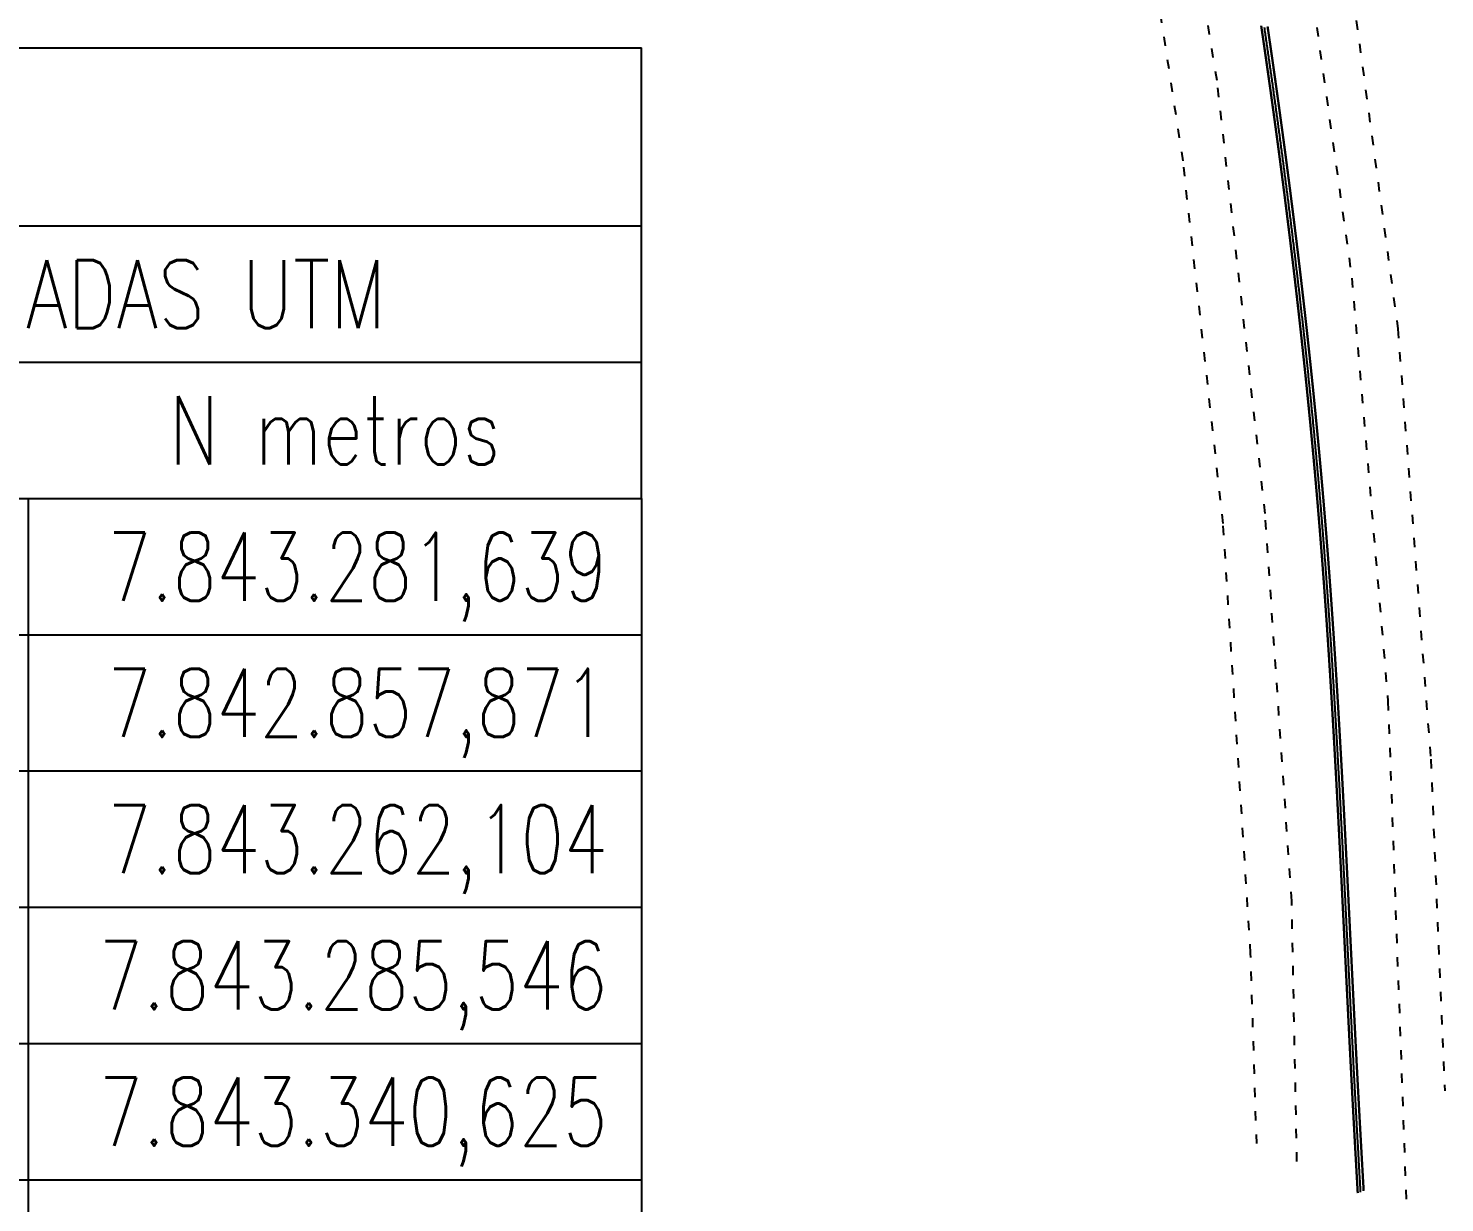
# Model space of a CAD drawing. Header units: millimetres. Extents: x 213327 to 525909, y -6334 to 157033.
# Drawn here: x 241223 to 250350, y 36172 to 43738 of the extents above; entities that cross this region are included whole.
import ezdxf
from ezdxf.enums import TextEntityAlignment as Align

# ---------------------------------------------------------------- set-up
doc = ezdxf.new("R2010")
doc.units = ezdxf.units.MM
doc.linetypes.add('ACAD_ISO03W100', pattern=[30, 12, -18])
doc.linetypes.add('CONTINUO', pattern=[0])
doc.layers.add('Arq-texto', color=2, linetype='Continuous')
doc.layers.add('Topog-BR101', color=2, linetype='Continuous')
doc.styles.add('SIMPLEX', font='simplex', dxfattribs={"height": 0.2})

msp = doc.modelspace()

# ---------------------------------------------------------------- linework, layer by layer
at = {"layer": 'Arq-texto', "color": 7, "linetype": 'CONTINUO'}
for points in [[(219305.41, 43612.53, 1273.36), (245174, 43612.53, 1273.36)], [(245174, 40708.93, 1971.29), (245174, 43612.53, 1273.36)], [(219305.41, 42464.72, 1971.29), (245174, 42464.72, 1971.29)], [(237346.11, 41586.83, 1971.29), (245174, 41586.83, 1971.29)], [(219305.41, 40708.93, 1971.29), (245174, 40708.93, 1971.29)], [(219305.41, 40708.93, 1971.29), (245174, 40708.93, 1971.29)], [(241223.48, 40708.93, 1971.29), (241223.48, 24028.96, 1971.29)], [(245174, 40708.93, 1971.29), (245174, 24028.96, 1971.29)], [(219305.41, 39831.04, 1971.29), (245174, 39831.04, 1971.29)], [(219305.41, 38953.15, 1971.29), (245174, 38953.15, 1971.29)], [(219305.41, 38075.25, 1971.29), (245174, 38075.25, 1971.29)], [(219305.41, 37197.36, 1971.29), (245174, 37197.36, 1971.29)], [(219305.41, 36319.47, 1971.29), (245174, 36319.47, 1971.29)]]:
    msp.add_polyline3d(points, dxfattribs=at)
at = {"layer": 'Topog-BR101', "linetype": 'ACAD_ISO03W100', "ltscale": 5}
for points in [[(244621.83, 61703.82), (244890.68, 61007.95), (245900.42, 58392.44), (246912.94, 55667.79), (247780.95, 53035.77), (248586.42, 50088.7), (249157.52, 47459.82), (249680.38, 44531.04), (250047.69, 41800.98), (250259.78, 39029.05), (250349.72, 36892.17)], [(249138.51, 36552.15), (249099.44, 37778.05), (248922.05, 40548.36), (248664.13, 42883.33), (248233.42, 45703.3), (247687.42, 48514.05), (247082.84, 50983.35), (246292.64, 53691.73), (245305.71, 56597.67), (244306.01, 59198.61), (243497.84, 61271.96)]]:
    msp.add_lwpolyline(points, dxfattribs=at)
at = {"layer": 'Topog-BR101', "color": 2, "linetype": 'ACAD_ISO03W100', "ltscale": 5}
for points in [[(244387.66, 61613.87), (244404.24, 61570.83), (245395.79, 59004.01), (246365.39, 56461.01), (247212.99, 54005.57), (247972.68, 51519.79), (248836.49, 47798.7), (249337.69, 45081.28), (249751.7, 42129.04), (249984.43, 39402.56), (250105.41, 36089.27)], [(249397.92, 36437.17), (249364.21, 38114.5), (249193.08, 40611.86), (248883.27, 43401.45), (248458.61, 45998.55), (247964.38, 48517.17), (247311.23, 51261.1), (246565.58, 53716.73), (245637.38, 56405.98), (244729.76, 58779.19), (243734.24, 61362.81)]]:
    msp.add_lwpolyline(points, dxfattribs=at)
at = {"layer": 'Topog-BR101', "color": 2, "linetype": 'CONTINUO', "ltscale": 5, "const_width": 15}
for points in [[(249789.59, 36233.28), (249789.5, 36234.8), (249788.93, 36244.78), (249788.36, 36254.77), (249787.79, 36264.75), (249787.22, 36274.73), (249786.65, 36284.72), (249786.08, 36294.7), (249785.51, 36304.68), (249784.94, 36314.67), (249784.37, 36324.65), (249783.81, 36334.64), (249783.24, 36344.62), (249782.67, 36354.6), (249782.11, 36364.59), (249781.54, 36374.57), (249780.98, 36384.56), (249780.42, 36394.54), (249779.85, 36404.52), (249779.29, 36414.51), (249778.73, 36424.49), (249778.17, 36434.48), (249777.61, 36444.46), (249777.04, 36454.45), (249776.49, 36464.43), (249775.93, 36474.41), (249775.37, 36484.4), (249774.81, 36494.38), (249774.25, 36504.37), (249773.7, 36514.35), (249773.14, 36524.34), (249772.58, 36534.32), (249772.03, 36544.31), (249771.47, 36554.29), (249770.92, 36564.27), (249770.37, 36574.26), (249769.82, 36584.24), (249769.26, 36594.23), (249768.71, 36604.21), (249768.16, 36614.2), (249767.61, 36624.18), (249767.06, 36634.17), (249766.51, 36644.15), (249765.97, 36654.14), (249765.42, 36664.12), (249764.87, 36674.11), (249764.33, 36684.09), (249763.78, 36694.08), (249763.24, 36704.06), (249762.69, 36714.05), (249762.15, 36724.03), (249761.61, 36734.02), (249761.06, 36744), (249760.52, 36753.99), (249759.98, 36763.98), (249759.44, 36773.96), (249758.9, 36783.95), (249758.37, 36793.93), (249757.83, 36803.92), (249757.29, 36813.9), (249756.75, 36823.89), (249756.22, 36833.87), (249755.68, 36843.86), (249755.15, 36853.85), (249754.62, 36863.83), (249754.08, 36873.82), (249753.55, 36883.8), (249753.02, 36893.79), (249752.49, 36903.77), (249751.96, 36913.76), (249751.43, 36923.75), (249750.9, 36933.73), (249750.37, 36943.72), (249749.85, 36953.7), (249749.32, 36963.69), (249748.8, 36973.68), (249748.27, 36983.66), (249747.75, 36993.65), (249747.22, 37003.64), (249746.7, 37013.62), (249746.18, 37023.61), (249745.66, 37033.6), (249745.14, 37043.58), (249744.62, 37053.57), (249744.1, 37063.55), (249743.58, 37073.54), (249743.06, 37083.53), (249742.55, 37093.51), (249742.03, 37103.5), (249741.51, 37113.49), (249741, 37123.47), (249740.48, 37133.46), (249739.97, 37143.45), (249739.45, 37153.43), (249738.94, 37163.42), (249738.43, 37173.41), (249737.92, 37183.4), (249737.41, 37193.38), (249736.9, 37203.37), (249736.38, 37213.36), (249735.88, 37223.34), (249735.37, 37233.33), (249734.86, 37243.32), (249734.35, 37253.3), (249733.84, 37263.29), (249733.33, 37273.28), (249732.83, 37283.27), (249732.32, 37293.25), (249731.81, 37303.24), (249731.31, 37313.23), (249730.8, 37323.21), (249730.3, 37333.2), (249729.8, 37343.19), (249729.29, 37353.18), (249728.79, 37363.16), (249728.28, 37373.15), (249727.78, 37383.14), (249727.28, 37393.13), (249726.78, 37403.11), (249726.28, 37413.1), (249725.78, 37423.09), (249725.27, 37433.08), (249724.77, 37443.06), (249724.27, 37453.05), (249723.77, 37463.04), (249723.27, 37473.03), (249722.77, 37483.01), (249722.28, 37493), (249721.78, 37502.99), (249721.28, 37512.98), (249720.78, 37522.96), (249720.28, 37532.95), (249719.78, 37542.94), (249719.29, 37552.93), (249718.79, 37562.91), (249718.29, 37572.9), (249717.8, 37582.89), (249717.3, 37592.88), (249716.8, 37602.86), (249716.31, 37612.85), (249715.81, 37622.84), (249715.32, 37632.83), (249714.82, 37642.82), (249714.32, 37652.8), (249713.83, 37662.79), (249713.33, 37672.78), (249712.84, 37682.77), (249712.34, 37692.75), (249711.85, 37702.74), (249711.35, 37712.73), (249710.86, 37722.72), (249710.36, 37732.7), (249709.87, 37742.69), (249709.37, 37752.68), (249708.88, 37762.67), (249708.39, 37772.66), (249707.89, 37782.64), (249707.4, 37792.63), (249706.9, 37802.62), (249706.41, 37812.61), (249705.91, 37822.59), (249705.42, 37832.58), (249704.93, 37842.57), (249704.43, 37852.56), (249703.94, 37862.55), (249703.44, 37872.53), (249702.95, 37882.52), (249702.45, 37892.51), (249701.96, 37902.5), (249701.46, 37912.48), (249700.97, 37922.47), (249700.47, 37932.46), (249699.98, 37942.45), (249699.48, 37952.44), (249698.99, 37962.42), (249698.49, 37972.41), (249698, 37982.4), (249697.5, 37992.39), (249697.01, 38002.37), (249696.51, 38012.36), (249696.02, 38022.35), (249695.52, 38032.34), (249695.02, 38042.32), (249694.53, 38052.31), (249694.03, 38062.3), (249693.53, 38072.29), (249693.04, 38082.28), (249692.54, 38092.26), (249692.04, 38102.25), (249691.54, 38112.24), (249691.04, 38122.23), (249690.55, 38132.21), (249690.05, 38142.2), (249689.55, 38152.19), (249689.05, 38162.18), (249688.55, 38172.16), (249688.05, 38182.15), (249687.55, 38192.14), (249687.05, 38202.13), (249686.55, 38212.11), (249686.05, 38222.1), (249685.55, 38232.09), (249685.04, 38242.08), (249684.54, 38252.06), (249684.04, 38262.05), (249683.54, 38272.04), (249683.03, 38282.03), (249682.53, 38292.01), (249682.02, 38302), (249681.52, 38311.99), (249681.01, 38321.97), (249680.51, 38331.96), (249680, 38341.95), (249679.5, 38351.94), (249678.99, 38361.92), (249678.48, 38371.91), (249677.97, 38381.9), (249677.47, 38391.88), (249676.96, 38401.87), (249676.45, 38411.86), (249675.94, 38421.85), (249675.43, 38431.83), (249674.92, 38441.82), (249674.41, 38451.81), (249673.89, 38461.79), (249673.38, 38471.78), (249672.87, 38481.77), (249672.35, 38491.75), (249671.84, 38501.74), (249671.33, 38511.73), (249670.81, 38521.71), (249670.29, 38531.7), (249669.78, 38541.69), (249669.26, 38551.67), (249668.74, 38561.66), (249668.22, 38571.65), (249667.71, 38581.63), (249667.19, 38591.62), (249666.67, 38601.61), (249666.14, 38611.59), (249665.62, 38621.58), (249665.1, 38631.57), (249664.58, 38641.55), (249664.05, 38651.54), (249663.53, 38661.52), (249663, 38671.51), (249662.48, 38681.5), (249661.95, 38691.48), (249661.42, 38701.47), (249660.89, 38711.45), (249660.36, 38721.44), (249659.83, 38731.43), (249659.3, 38741.41), (249658.77, 38751.4), (249658.24, 38761.38), (249657.71, 38771.37), (249657.17, 38781.36), (249656.64, 38791.34), (249656.1, 38801.33), (249655.57, 38811.31), (249655.03, 38821.3), (249654.49, 38831.28), (249653.95, 38841.27), (249653.41, 38851.25), (249652.87, 38861.24), (249652.33, 38871.23), (249651.79, 38881.21), (249651.24, 38891.2), (249650.7, 38901.18), (249650.15, 38911.17), (249649.61, 38921.15), (249649.06, 38931.14), (249648.51, 38941.12), (249647.96, 38951.11), (249647.41, 38961.09), (249646.86, 38971.08), (249646.31, 38981.06), (249645.76, 38991.05), (249645.2, 39001.03), (249644.65, 39011.01), (249644.09, 39021), (249643.53, 39030.98), (249642.97, 39040.97), (249642.42, 39050.95), (249641.86, 39060.94), (249641.29, 39070.92), (249640.73, 39080.9), (249640.17, 39090.89), (249639.6, 39100.87), (249639.04, 39110.86), (249638.47, 39120.84), (249637.9, 39130.82), (249637.33, 39140.81), (249636.76, 39150.79), (249636.19, 39160.78), (249635.62, 39170.76), (249635.04, 39180.74), (249634.47, 39190.73), (249633.89, 39200.71), (249633.32, 39210.69), (249632.74, 39220.68), (249632.16, 39230.66), (249631.58, 39240.64), (249630.99, 39250.63), (249630.41, 39260.61), (249629.83, 39270.59), (249629.24, 39280.57), (249628.65, 39290.56), (249628.06, 39300.54), (249627.48, 39310.52), (249626.88, 39320.5), (249626.29, 39330.49), (249625.7, 39340.47), (249625.1, 39350.45), (249624.51, 39360.43), (249623.91, 39370.42), (249623.31, 39380.4), (249622.71, 39390.38), (249622.11, 39400.36), (249621.51, 39410.34), (249620.9, 39420.33), (249620.3, 39430.31), (249619.69, 39440.29), (249619.08, 39450.27), (249618.47, 39460.25), (249617.86, 39470.23), (249617.25, 39480.21), (249616.63, 39490.2), (249616.02, 39500.18), (249615.4, 39510.16), (249614.78, 39520.14), (249614.16, 39530.12), (249613.54, 39540.1), (249612.92, 39550.08), (249612.29, 39560.06), (249611.67, 39570.04), (249611.04, 39580.02), (249610.41, 39590), (249609.78, 39599.98), (249609.15, 39609.96), (249608.51, 39619.94), (249607.88, 39629.92), (249607.24, 39639.9), (249606.6, 39649.88), (249605.96, 39659.86), (249605.32, 39669.84), (249604.68, 39679.82), (249604.03, 39689.8), (249603.39, 39699.78), (249602.74, 39709.76), (249602.09, 39719.74), (249601.44, 39729.71), (249600.79, 39739.69), (249600.13, 39749.67), (249599.48, 39759.65), (249598.82, 39769.63), (249598.16, 39779.61), (249597.5, 39789.58), (249596.83, 39799.56), (249596.17, 39809.54), (249595.5, 39819.52), (249594.84, 39829.5), (249594.17, 39839.47), (249593.49, 39849.45), (249592.82, 39859.43), (249592.15, 39869.41), (249591.47, 39879.38), (249590.79, 39889.36), (249590.11, 39899.34), (249589.43, 39909.31), (249588.75, 39919.29), (249588.06, 39929.27), (249587.37, 39939.24), (249586.68, 39949.22), (249585.99, 39959.19), (249585.3, 39969.17), (249584.6, 39979.15), (249583.91, 39989.12), (249583.21, 39999.1), (249582.51, 40009.07), (249581.81, 40019.05), (249581.1, 40029.02), (249580.39, 40039), (249579.69, 40048.97), (249578.98, 40058.95), (249578.26, 40068.92), (249577.55, 40078.9), (249576.84, 40088.87), (249576.12, 40098.85), (249575.4, 40108.82), (249574.68, 40118.79), (249573.95, 40128.77), (249573.23, 40138.74), (249572.5, 40148.71), (249571.77, 40158.69), (249571.04, 40168.66), (249570.3, 40178.63), (249569.57, 40188.61), (249568.83, 40198.58), (249568.09, 40208.55), (249567.35, 40218.52), (249566.6, 40228.5), (249565.86, 40238.47), (249565.11, 40248.44), (249564.36, 40258.41), (249563.61, 40268.38), (249562.85, 40278.36), (249562.1, 40288.33), (249561.34, 40298.3), (249560.58, 40308.27), (249559.81, 40318.24), (249559.05, 40328.21), (249558.28, 40338.18), (249557.51, 40348.15), (249556.74, 40358.12), (249555.97, 40368.09), (249555.19, 40378.06), (249554.41, 40388.03), (249553.63, 40398), (249552.85, 40407.97), (249552.06, 40417.94), (249551.28, 40427.91), (249550.49, 40437.88), (249549.7, 40447.85), (249548.9, 40457.81), (249548.11, 40467.78), (249547.31, 40477.75), (249546.51, 40487.72), (249545.7, 40497.69), (249544.9, 40507.65), (249544.09, 40517.62), (249543.28, 40527.59), (249542.47, 40537.56), (249541.65, 40547.52), (249540.84, 40557.49), (249540.02, 40567.46), (249539.2, 40577.42), (249538.37, 40587.39), (249537.54, 40597.35), (249536.72, 40607.32), (249535.88, 40617.28), (249535.05, 40627.25), (249534.21, 40637.21), (249533.38, 40647.18), (249532.54, 40657.14), (249531.69, 40667.11), (249530.85, 40677.07), (249530, 40687.04), (249529.15, 40697), (249528.3, 40706.96), (249527.44, 40716.93), (249526.58, 40726.89), (249525.72, 40736.85), (249524.86, 40746.82), (249524, 40756.78), (249523.13, 40766.74), (249522.26, 40776.7), (249521.39, 40786.66), (249520.51, 40796.63), (249519.64, 40806.59), (249518.76, 40816.55), (249517.88, 40826.51), (249516.99, 40836.47), (249516.11, 40846.43), (249515.22, 40856.39), (249514.33, 40866.35), (249513.43, 40876.31), (249512.54, 40886.27), (249511.64, 40896.23), (249510.74, 40906.19), (249509.84, 40916.15), (249508.94, 40926.11), (249508.03, 40936.07), (249507.12, 40946.03), (249506.21, 40955.99), (249505.29, 40965.94), (249504.38, 40975.9), (249503.46, 40985.86), (249502.54, 40995.82), (249501.62, 41005.77), (249500.69, 41015.73), (249499.76, 41025.69), (249498.83, 41035.64), (249497.9, 41045.6), (249496.97, 41055.56), (249496.03, 41065.51), (249495.09, 41075.47), (249494.15, 41085.43), (249493.2, 41095.38), (249492.26, 41105.34), (249491.31, 41115.29), (249490.36, 41125.25), (249489.41, 41135.2), (249488.45, 41145.15), (249487.5, 41155.11), (249486.54, 41165.06), (249485.57, 41175.02), (249484.61, 41184.97), (249483.64, 41194.92), (249482.68, 41204.88), (249481.71, 41214.83), (249480.73, 41224.78), (249479.76, 41234.73), (249478.78, 41244.69), (249477.8, 41254.64), (249476.82, 41264.59), (249475.83, 41274.54), (249474.85, 41284.49), (249473.86, 41294.44), (249472.87, 41304.39), (249471.88, 41314.34), (249470.88, 41324.29), (249469.88, 41334.24), (249468.88, 41344.19), (249467.88, 41354.14), (249466.88, 41364.09), (249465.87, 41374.04), (249464.86, 41383.99), (249463.85, 41393.94), (249462.84, 41403.89), (249461.83, 41413.84), (249460.81, 41423.79), (249459.79, 41433.73), (249458.77, 41443.68), (249457.74, 41453.63), (249456.72, 41463.58), (249455.69, 41473.52), (249454.66, 41483.47), (249453.63, 41493.42), (249452.59, 41503.36), (249451.56, 41513.31), (249450.52, 41523.25), (249449.48, 41533.2), (249448.43, 41543.15), (249447.39, 41553.09), (249446.34, 41563.04), (249445.29, 41572.98), (249444.24, 41582.93), (249443.19, 41592.87), (249442.13, 41602.81), (249441.07, 41612.76), (249440.01, 41622.7), (249438.95, 41632.64), (249437.89, 41642.59), (249436.82, 41652.53), (249435.75, 41662.47), (249434.68, 41672.42), (249433.61, 41682.36), (249432.53, 41692.3), (249431.46, 41702.24), (249430.38, 41712.18), (249429.3, 41722.13), (249428.21, 41732.07), (249427.13, 41742.01), (249426.04, 41751.95), (249424.95, 41761.89), (249423.86, 41771.83), (249422.76, 41781.77), (249421.67, 41791.71), (249420.57, 41801.65), (249419.47, 41811.59), (249418.37, 41821.53), (249417.26, 41831.47), (249416.16, 41841.4), (249415.05, 41851.34), (249413.94, 41861.28), (249412.83, 41871.22), (249411.71, 41881.16), (249410.6, 41891.09), (249409.48, 41901.03), (249408.36, 41910.97), (249407.24, 41920.9), (249406.11, 41930.84), (249404.98, 41940.78), (249403.86, 41950.71), (249402.73, 41960.65), (249401.59, 41970.59), (249400.46, 41980.52), (249399.32, 41990.46), (249398.18, 42000.39), (249397.04, 42010.33), (249395.9, 42020.26), (249394.75, 42030.19), (249393.61, 42040.13), (249392.46, 42050.06), (249391.31, 42060), (249390.15, 42069.93), (249389, 42079.86), (249387.84, 42089.8), (249386.68, 42099.73), (249385.52, 42109.66), (249384.36, 42119.59), (249383.2, 42129.52), (249382.03, 42139.46), (249380.86, 42149.39), (249379.69, 42159.32), (249378.52, 42169.25), (249377.34, 42179.18), (249376.17, 42189.11), (249374.99, 42199.04), (249373.81, 42208.97), (249372.62, 42218.9), (249371.44, 42228.83), (249370.25, 42238.76), (249369.06, 42248.69), (249367.87, 42258.62), (249366.68, 42268.55), (249365.49, 42278.48), (249364.29, 42288.4), (249363.09, 42298.33), (249361.89, 42308.26), (249360.69, 42318.19), (249359.49, 42328.11), (249358.28, 42338.04), (249357.07, 42347.97), (249355.87, 42357.89), (249354.65, 42367.82), (249353.44, 42377.75), (249352.23, 42387.67), (249351.01, 42397.6), (249349.79, 42407.52), (249348.57, 42417.45), (249347.34, 42427.37), (249346.12, 42437.3), (249344.89, 42447.22), (249343.66, 42457.15), (249342.43, 42467.07), (249341.2, 42477), (249339.97, 42486.92), (249338.73, 42496.84), (249337.49, 42506.77), (249336.25, 42516.69), (249335.01, 42526.61), (249333.77, 42536.53), (249332.52, 42546.46), (249331.28, 42556.38), (249330.03, 42566.3), (249328.77, 42576.22), (249327.52, 42586.14), (249326.27, 42596.06), (249325.01, 42605.98), (249323.75, 42615.9), (249322.49, 42625.82), (249321.23, 42635.74), (249319.97, 42645.66), (249318.7, 42655.58), (249317.43, 42665.5), (249316.16, 42675.42), (249314.89, 42685.34), (249313.62, 42695.26), (249312.34, 42705.18), (249311.07, 42715.1), (249309.79, 42725.01), (249308.51, 42734.93), (249307.23, 42744.85), (249305.94, 42754.77), (249304.66, 42764.68), (249303.37, 42774.6), (249302.08, 42784.52), (249300.79, 42794.43), (249299.49, 42804.35), (249298.2, 42814.26), (249296.9, 42824.18), (249295.6, 42834.1), (249294.3, 42844.01), (249293, 42853.93), (249291.7, 42863.84), (249290.39, 42873.75), (249289.09, 42883.67), (249287.78, 42893.58), (249286.47, 42903.5), (249285.15, 42913.41), (249283.84, 42923.32), (249282.52, 42933.24), (249281.21, 42943.15), (249279.89, 42953.06), (249278.57, 42962.97), (249277.24, 42972.89), (249275.92, 42982.8), (249274.59, 42992.71), (249273.26, 43002.62), (249271.93, 43012.53), (249270.6, 43022.44), (249269.27, 43032.35), (249267.93, 43042.26), (249266.6, 43052.17), (249265.26, 43062.08), (249263.92, 43071.99), (249262.57, 43081.9), (249261.23, 43091.81), (249259.89, 43101.72), (249258.54, 43111.63), (249257.19, 43121.54), (249255.84, 43131.45), (249254.49, 43141.36), (249253.13, 43151.26), (249251.78, 43161.17), (249250.42, 43171.08), (249249.06, 43180.99), (249247.7, 43190.89), (249246.34, 43200.8), (249244.97, 43210.71), (249243.61, 43220.61), (249242.24, 43230.52), (249240.87, 43240.42), (249239.5, 43250.33), (249238.13, 43260.24), (249236.75, 43270.14), (249235.38, 43280.05), (249234, 43289.95), (249232.62, 43299.85), (249231.24, 43309.76), (249229.86, 43319.66), (249228.47, 43329.57), (249227.09, 43339.47), (249225.7, 43349.37), (249224.31, 43359.28), (249222.92, 43369.18), (249221.53, 43379.08), (249220.14, 43388.98), (249218.74, 43398.89), (249217.34, 43408.79), (249215.94, 43418.69), (249214.54, 43428.59), (249213.14, 43438.49), (249211.74, 43448.39), (249210.33, 43458.29), (249208.93, 43468.2), (249207.52, 43478.1), (249206.11, 43488), (249204.7, 43497.9), (249203.28, 43507.8), (249201.87, 43517.69), (249200.45, 43527.59), (249199.03, 43537.49), (249197.62, 43547.39), (249196.19, 43557.29), (249194.77, 43567.19), (249193.35, 43577.09), (249191.92, 43586.98), (249190.49, 43596.88), (249189.07, 43606.78), (249187.63, 43616.68), (249186.2, 43626.57), (249184.77, 43636.47), (249183.33, 43646.37), (249181.9, 43656.26), (249180.46, 43666.16), (249179.02, 43676.05), (249177.58, 43685.95), (249176.13, 43695.85), (249174.69, 43705.74), (249173.24, 43715.64), (249171.8, 43725.53), (249170.35, 43735.42), (249168.9, 43745.32), (249167.44, 43755.21)], [(249827.74, 36247.93), (249827.65, 36249.46), (249827.08, 36259.44), (249826.51, 36269.42), (249825.94, 36279.41), (249825.37, 36289.39), (249824.8, 36299.37), (249824.23, 36309.36), (249823.66, 36319.34), (249823.09, 36329.32), (249822.52, 36339.31), (249821.95, 36349.29), (249821.39, 36359.28), (249820.82, 36369.26), (249820.26, 36379.24), (249819.69, 36389.23), (249819.13, 36399.21), (249818.56, 36409.2), (249818, 36419.18), (249817.44, 36429.17), (249816.88, 36439.15), (249816.31, 36449.13), (249815.75, 36459.12), (249815.19, 36469.1), (249814.63, 36479.09), (249814.07, 36489.07), (249813.52, 36499.06), (249812.96, 36509.04), (249812.4, 36519.02), (249811.84, 36529.01), (249811.29, 36538.99), (249810.73, 36548.98), (249810.18, 36558.96), (249809.62, 36568.95), (249809.07, 36578.93), (249808.52, 36588.92), (249807.96, 36598.9), (249807.41, 36608.89), (249806.86, 36618.87), (249806.31, 36628.86), (249805.76, 36638.84), (249805.21, 36648.83), (249804.66, 36658.81), (249804.12, 36668.8), (249803.57, 36678.78), (249803.02, 36688.77), (249802.48, 36698.75), (249801.93, 36708.74), (249801.39, 36718.72), (249800.84, 36728.71), (249800.3, 36738.69), (249799.76, 36748.68), (249799.21, 36758.66), (249798.67, 36768.65), (249798.13, 36778.63), (249797.59, 36788.62), (249797.05, 36798.6), (249796.51, 36808.59), (249795.98, 36818.57), (249795.44, 36828.56), (249794.9, 36838.55), (249794.37, 36848.53), (249793.83, 36858.52), (249793.3, 36868.5), (249792.76, 36878.49), (249792.23, 36888.47), (249791.7, 36898.46), (249791.17, 36908.45), (249790.64, 36918.43), (249790.11, 36928.42), (249789.58, 36938.4), (249789.05, 36948.39), (249788.52, 36958.38), (249788, 36968.36), (249787.47, 36978.35), (249786.94, 36988.33), (249786.42, 36998.32), (249785.9, 37008.31), (249785.37, 37018.29), (249784.85, 37028.28), (249784.33, 37038.27), (249783.81, 37048.25), (249783.29, 37058.24), (249782.77, 37068.22), (249782.25, 37078.21), (249781.73, 37088.2), (249781.21, 37098.18), (249780.69, 37108.17), (249780.18, 37118.16), (249779.66, 37128.14), (249779.15, 37138.13), (249778.63, 37148.12), (249778.12, 37158.1), (249777.6, 37168.09), (249777.09, 37178.08), (249776.58, 37188.07), (249776.07, 37198.05), (249775.55, 37208.04), (249775.04, 37218.03), (249774.53, 37228.01), (249774.02, 37238), (249773.51, 37247.99), (249773.01, 37257.97), (249772.5, 37267.96), (249771.99, 37277.95), (249771.48, 37287.94), (249770.98, 37297.92), (249770.47, 37307.91), (249769.96, 37317.9), (249769.46, 37327.88), (249768.95, 37337.87), (249768.45, 37347.86), (249767.94, 37357.85), (249767.44, 37367.83), (249766.94, 37377.82), (249766.43, 37387.81), (249765.93, 37397.8), (249765.43, 37407.78), (249764.93, 37417.77), (249764.43, 37427.76), (249763.92, 37437.74), (249763.42, 37447.73), (249762.92, 37457.72), (249762.42, 37467.71), (249761.92, 37477.69), (249761.42, 37487.68), (249760.92, 37497.67), (249760.42, 37507.66), (249759.93, 37517.64), (249759.43, 37527.63), (249758.93, 37537.62), (249758.43, 37547.61), (249757.93, 37557.6), (249757.44, 37567.58), (249756.94, 37577.57), (249756.44, 37587.56), (249755.95, 37597.55), (249755.45, 37607.53), (249754.95, 37617.52), (249754.46, 37627.51), (249753.96, 37637.5), (249753.46, 37647.48), (249752.97, 37657.47), (249752.47, 37667.46), (249751.98, 37677.45), (249751.48, 37687.43), (249750.99, 37697.42), (249750.49, 37707.41), (249750, 37717.4), (249749.5, 37727.39), (249749.01, 37737.37), (249748.51, 37747.36), (249748.02, 37757.35), (249747.52, 37767.34), (249747.03, 37777.32), (249746.53, 37787.31), (249746.04, 37797.3), (249745.55, 37807.29), (249745.05, 37817.28), (249744.56, 37827.26), (249744.06, 37837.25), (249743.57, 37847.24), (249743.07, 37857.23), (249742.58, 37867.21), (249742.09, 37877.2), (249741.59, 37887.19), (249741.1, 37897.18), (249740.6, 37907.17), (249740.11, 37917.15), (249739.61, 37927.14), (249739.12, 37937.13), (249738.62, 37947.12), (249738.13, 37957.1), (249737.63, 37967.09), (249737.14, 37977.08), (249736.64, 37987.07), (249736.15, 37997.06), (249735.65, 38007.04), (249735.16, 38017.03), (249734.66, 38027.02), (249734.16, 38037.01), (249733.67, 38046.99), (249733.17, 38056.98), (249732.68, 38066.97), (249732.18, 38076.96), (249731.68, 38086.94), (249731.18, 38096.93), (249730.69, 38106.92), (249730.19, 38116.91), (249729.69, 38126.89), (249729.19, 38136.88), (249728.69, 38146.87), (249728.2, 38156.86), (249727.7, 38166.85), (249727.2, 38176.83), (249726.7, 38186.82), (249726.2, 38196.81), (249725.7, 38206.8), (249725.2, 38216.78), (249724.7, 38226.77), (249724.2, 38236.76), (249723.69, 38246.74), (249723.19, 38256.73), (249722.69, 38266.72), (249722.19, 38276.71), (249721.68, 38286.69), (249721.18, 38296.68), (249720.68, 38306.67), (249720.17, 38316.66), (249719.67, 38326.64), (249719.16, 38336.63), (249718.66, 38346.62), (249718.15, 38356.61), (249717.65, 38366.59), (249717.14, 38376.58), (249716.63, 38386.57), (249716.12, 38396.55), (249715.62, 38406.54), (249715.11, 38416.53), (249714.6, 38426.51), (249714.09, 38436.5), (249713.58, 38446.49), (249713.07, 38456.48), (249712.55, 38466.46), (249712.04, 38476.45), (249711.53, 38486.44), (249711.02, 38496.42), (249710.5, 38506.41), (249709.99, 38516.4), (249709.47, 38526.38), (249708.96, 38536.37), (249708.44, 38546.36), (249707.93, 38556.34), (249707.41, 38566.33), (249706.89, 38576.32), (249706.37, 38586.3), (249705.85, 38596.29), (249705.33, 38606.28), (249704.81, 38616.26), (249704.29, 38626.25), (249703.77, 38636.24), (249703.25, 38646.22), (249702.73, 38656.21), (249702.2, 38666.19), (249701.68, 38676.18), (249701.15, 38686.17), (249700.63, 38696.15), (249700.1, 38706.14), (249699.57, 38716.13), (249699.04, 38726.11), (249698.51, 38736.1), (249697.98, 38746.08), (249697.45, 38756.07), (249696.92, 38766.06), (249696.39, 38776.04), (249695.86, 38786.03), (249695.32, 38796.01), (249694.79, 38806), (249694.25, 38815.98), (249693.72, 38825.97), (249693.18, 38835.95), (249692.64, 38845.94), (249692.1, 38855.93), (249691.56, 38865.91), (249691.02, 38875.9), (249690.48, 38885.88), (249689.94, 38895.87), (249689.39, 38905.85), (249688.85, 38915.84), (249688.3, 38925.82), (249687.76, 38935.81), (249687.21, 38945.79), (249686.66, 38955.78), (249686.11, 38965.76), (249685.56, 38975.75), (249685.01, 38985.73), (249684.46, 38995.72), (249683.9, 39005.7), (249683.35, 39015.69), (249682.8, 39025.67), (249682.24, 39035.66), (249681.68, 39045.64), (249681.12, 39055.62), (249680.56, 39065.61), (249680, 39075.59), (249679.44, 39085.58), (249678.88, 39095.56), (249678.32, 39105.55), (249677.75, 39115.53), (249677.19, 39125.51), (249676.62, 39135.5), (249676.05, 39145.48), (249675.48, 39155.47), (249674.91, 39165.45), (249674.34, 39175.43), (249673.77, 39185.42), (249673.19, 39195.4), (249672.62, 39205.38), (249672.04, 39215.37), (249671.46, 39225.35), (249670.89, 39235.33), (249670.31, 39245.32), (249669.73, 39255.3), (249669.14, 39265.28), (249668.56, 39275.27), (249667.98, 39285.25), (249667.39, 39295.23), (249666.8, 39305.21), (249666.21, 39315.2), (249665.62, 39325.18), (249665.03, 39335.16), (249664.44, 39345.14), (249663.85, 39355.13), (249663.25, 39365.11), (249662.66, 39375.09), (249662.06, 39385.07), (249661.46, 39395.06), (249660.86, 39405.04), (249660.26, 39415.02), (249659.65, 39425), (249659.05, 39434.98), (249658.44, 39444.96), (249657.84, 39454.95), (249657.23, 39464.93), (249656.62, 39474.91), (249656.01, 39484.89), (249655.39, 39494.87), (249654.78, 39504.85), (249654.16, 39514.83), (249653.55, 39524.81), (249652.93, 39534.79), (249652.31, 39544.78), (249651.69, 39554.76), (249651.06, 39564.74), (249650.44, 39574.72), (249649.81, 39584.7), (249649.19, 39594.68), (249648.56, 39604.66), (249647.93, 39614.64), (249647.3, 39624.62), (249646.66, 39634.6), (249646.03, 39644.58), (249645.39, 39654.56), (249644.75, 39664.54), (249644.11, 39674.52), (249643.47, 39684.5), (249642.83, 39694.48), (249642.18, 39704.45), (249641.54, 39714.43), (249640.89, 39724.41), (249640.24, 39734.39), (249639.59, 39744.37), (249638.94, 39754.35), (249638.28, 39764.33), (249637.62, 39774.31), (249636.97, 39784.28), (249636.31, 39794.26), (249635.65, 39804.24), (249634.98, 39814.22), (249634.32, 39824.2), (249633.65, 39834.17), (249632.98, 39844.15), (249632.31, 39854.13), (249631.64, 39864.11), (249630.97, 39874.08), (249630.3, 39884.06), (249629.62, 39894.04), (249628.94, 39904.02), (249628.26, 39913.99), (249627.58, 39923.97), (249626.89, 39933.95), (249626.21, 39943.92), (249625.52, 39953.9), (249624.83, 39963.88), (249624.14, 39973.85), (249623.45, 39983.83), (249622.75, 39993.8), (249622.06, 40003.78), (249621.36, 40013.75), (249620.66, 40023.73), (249619.95, 40033.7), (249619.25, 40043.68), (249618.54, 40053.66), (249617.84, 40063.63), (249617.13, 40073.6), (249616.41, 40083.58), (249615.7, 40093.55), (249614.98, 40103.53), (249614.27, 40113.5), (249613.55, 40123.48), (249612.82, 40133.45), (249612.1, 40143.42), (249611.38, 40153.4), (249610.65, 40163.37), (249609.92, 40173.34), (249609.19, 40183.32), (249608.45, 40193.29), (249607.72, 40203.26), (249606.98, 40213.24), (249606.24, 40223.21), (249605.5, 40233.18), (249604.75, 40243.15), (249604.01, 40253.13), (249603.26, 40263.1), (249602.51, 40273.07), (249601.76, 40283.04), (249601, 40293.01), (249600.25, 40302.98), (249599.49, 40312.96), (249598.73, 40322.93), (249597.96, 40332.9), (249597.2, 40342.87), (249596.43, 40352.84), (249595.66, 40362.81), (249594.89, 40372.78), (249594.12, 40382.75), (249593.34, 40392.72), (249592.56, 40402.69), (249591.78, 40412.66), (249591, 40422.63), (249590.21, 40432.6), (249589.43, 40442.57), (249588.64, 40452.53), (249587.84, 40462.5), (249587.05, 40472.47), (249586.25, 40482.44), (249585.46, 40492.41), (249584.66, 40502.38), (249583.85, 40512.34), (249583.05, 40522.31), (249582.24, 40532.28), (249581.43, 40542.25), (249580.62, 40552.21), (249579.8, 40562.18), (249578.99, 40572.15), (249578.17, 40582.11), (249577.34, 40592.08), (249576.52, 40602.04), (249575.69, 40612.01), (249574.86, 40621.98), (249574.03, 40631.94), (249573.2, 40641.91), (249572.36, 40651.87), (249571.53, 40661.84), (249570.68, 40671.8), (249569.84, 40681.76), (249569, 40691.73), (249568.15, 40701.69), (249567.3, 40711.66), (249566.44, 40721.62), (249565.59, 40731.58), (249564.73, 40741.55), (249563.87, 40751.51), (249563.01, 40761.47), (249562.14, 40771.44), (249561.28, 40781.4), (249560.41, 40791.36), (249559.54, 40801.32), (249558.66, 40811.28), (249557.78, 40821.24), (249556.91, 40831.21), (249556.02, 40841.17), (249555.14, 40851.13), (249554.26, 40861.09), (249553.37, 40871.05), (249552.48, 40881.01), (249551.58, 40890.97), (249550.69, 40900.93), (249549.79, 40910.89), (249548.89, 40920.85), (249547.99, 40930.81), (249547.08, 40940.77), (249546.18, 40950.73), (249545.27, 40960.68), (249544.36, 40970.64), (249543.44, 40980.6), (249542.53, 40990.56), (249541.61, 41000.52), (249540.69, 41010.47), (249539.76, 41020.43), (249538.84, 41030.39), (249537.91, 41040.34), (249536.98, 41050.3), (249536.05, 41060.26), (249535.11, 41070.21), (249534.18, 41080.17), (249533.24, 41090.13), (249532.3, 41100.08), (249531.35, 41110.04), (249530.41, 41119.99), (249529.46, 41129.95), (249528.51, 41139.9), (249527.56, 41149.86), (249526.6, 41159.81), (249525.64, 41169.76), (249524.68, 41179.72), (249523.72, 41189.67), (249522.76, 41199.63), (249521.79, 41209.58), (249520.82, 41219.53), (249519.85, 41229.48), (249518.88, 41239.44), (249517.91, 41249.39), (249516.93, 41259.34), (249515.95, 41269.29), (249514.97, 41279.25), (249513.98, 41289.2), (249513, 41299.15), (249512.01, 41309.1), (249511.02, 41319.05), (249510.02, 41329), (249509.03, 41338.95), (249508.03, 41348.9), (249507.03, 41358.85), (249506.03, 41368.8), (249505.03, 41378.75), (249504.02, 41388.7), (249503.01, 41398.65), (249502, 41408.6), (249500.99, 41418.55), (249499.97, 41428.49), (249498.96, 41438.44), (249497.94, 41448.39), (249496.92, 41458.34), (249495.89, 41468.29), (249494.87, 41478.23), (249493.84, 41488.18), (249492.81, 41498.13), (249491.78, 41508.07), (249490.74, 41518.02), (249489.71, 41527.97), (249488.67, 41537.91), (249487.63, 41547.86), (249486.58, 41557.8), (249485.54, 41567.75), (249484.49, 41577.69), (249483.44, 41587.64), (249482.39, 41597.58), (249481.34, 41607.53), (249480.28, 41617.47), (249479.22, 41627.41), (249478.16, 41637.36), (249477.1, 41647.3), (249476.04, 41657.24), (249474.97, 41667.19), (249473.9, 41677.13), (249472.83, 41687.07), (249471.76, 41697.02), (249470.68, 41706.96), (249469.6, 41716.9), (249468.53, 41726.84), (249467.44, 41736.78), (249466.36, 41746.72), (249465.28, 41756.66), (249464.19, 41766.6), (249463.1, 41776.55), (249462.01, 41786.49), (249460.91, 41796.43), (249459.82, 41806.37), (249458.72, 41816.3), (249457.62, 41826.24), (249456.52, 41836.18), (249455.41, 41846.12), (249454.31, 41856.06), (249453.2, 41866), (249452.09, 41875.94), (249450.98, 41885.88), (249449.86, 41895.81), (249448.75, 41905.75), (249447.63, 41915.69), (249446.51, 41925.62), (249445.38, 41935.56), (249444.26, 41945.5), (249443.13, 41955.43), (249442, 41965.37), (249440.87, 41975.31), (249439.74, 41985.24), (249438.61, 41995.18), (249437.47, 42005.11), (249436.33, 42015.05), (249435.19, 42024.98), (249434.05, 42034.92), (249432.9, 42044.85), (249431.76, 42054.79), (249430.61, 42064.72), (249429.46, 42074.65), (249428.3, 42084.59), (249427.15, 42094.52), (249425.99, 42104.45), (249424.83, 42114.38), (249423.67, 42124.32), (249422.51, 42134.25), (249421.34, 42144.18), (249420.18, 42154.11), (249419.01, 42164.04), (249417.84, 42173.98), (249416.67, 42183.91), (249415.49, 42193.84), (249414.31, 42203.77), (249413.14, 42213.7), (249411.96, 42223.63), (249410.77, 42233.56), (249409.59, 42243.49), (249408.4, 42253.42), (249407.21, 42263.35), (249406.02, 42273.27), (249404.83, 42283.2), (249403.64, 42293.13), (249402.44, 42303.06), (249401.24, 42312.99), (249400.04, 42322.92), (249398.84, 42332.84), (249397.64, 42342.77), (249396.43, 42352.7), (249395.22, 42362.62), (249394.01, 42372.55), (249392.8, 42382.48), (249391.59, 42392.4), (249390.37, 42402.33), (249389.16, 42412.26), (249387.94, 42422.18), (249386.72, 42432.11), (249385.49, 42442.03), (249384.27, 42451.96), (249383.04, 42461.88), (249381.81, 42471.8), (249380.58, 42481.73), (249379.35, 42491.65), (249378.12, 42501.58), (249376.88, 42511.5), (249375.64, 42521.42), (249374.4, 42531.34), (249373.16, 42541.27), (249371.92, 42551.19), (249370.67, 42561.11), (249369.42, 42571.03), (249368.17, 42580.96), (249366.92, 42590.88), (249365.67, 42600.8), (249364.42, 42610.72), (249363.16, 42620.64), (249361.9, 42630.56), (249360.64, 42640.48), (249359.38, 42650.4), (249358.11, 42660.32), (249356.85, 42670.24), (249355.58, 42680.16), (249354.31, 42690.08), (249353.04, 42700), (249351.77, 42709.92), (249350.49, 42719.83), (249349.22, 42729.75), (249347.94, 42739.67), (249346.66, 42749.59), (249345.37, 42759.51), (249344.09, 42769.42), (249342.8, 42779.34), (249341.52, 42789.26), (249340.23, 42799.17), (249338.94, 42809.09), (249337.64, 42819.01), (249336.35, 42828.92), (249335.05, 42838.84), (249333.75, 42848.75), (249332.45, 42858.67), (249331.15, 42868.58), (249329.85, 42878.5), (249328.54, 42888.41), (249327.24, 42898.33), (249325.93, 42908.24), (249324.62, 42918.15), (249323.3, 42928.07), (249321.99, 42937.98), (249320.67, 42947.89), (249319.35, 42957.81), (249318.04, 42967.72), (249316.71, 42977.63), (249315.39, 42987.54), (249314.07, 42997.45), (249312.74, 43007.37), (249311.41, 43017.28), (249310.08, 43027.19), (249308.75, 43037.1), (249307.42, 43047.01), (249306.08, 43056.92), (249304.74, 43066.83), (249303.41, 43076.74), (249302.07, 43086.65), (249300.72, 43096.56), (249299.38, 43106.47), (249298.03, 43116.38), (249296.69, 43126.29), (249295.34, 43136.2), (249293.99, 43146.1), (249292.64, 43156.01), (249291.28, 43165.92), (249289.93, 43175.83), (249288.57, 43185.74), (249287.21, 43195.64), (249285.85, 43205.55), (249284.49, 43215.46), (249283.12, 43225.36), (249281.76, 43235.27), (249280.39, 43245.18), (249279.02, 43255.08), (249277.65, 43264.99), (249276.28, 43274.89), (249274.9, 43284.8), (249273.53, 43294.7), (249272.15, 43304.61), (249270.77, 43314.51), (249269.39, 43324.42), (249268.01, 43334.32), (249266.62, 43344.22), (249265.24, 43354.13), (249263.85, 43364.03), (249262.46, 43373.93), (249261.07, 43383.84), (249259.68, 43393.74), (249258.28, 43403.64), (249256.89, 43413.54), (249255.49, 43423.45), (249254.09, 43433.35), (249252.69, 43443.25), (249251.29, 43453.15), (249249.89, 43463.05), (249248.48, 43472.95), (249247.08, 43482.85), (249245.67, 43492.75), (249244.26, 43502.65), (249242.85, 43512.55), (249241.43, 43522.45), (249240.02, 43532.35), (249238.6, 43542.25), (249237.18, 43552.15), (249235.76, 43562.05), (249234.34, 43571.95), (249232.92, 43581.84), (249231.5, 43591.74), (249230.07, 43601.64), (249228.64, 43611.54), (249227.21, 43621.44), (249225.78, 43631.33), (249224.35, 43641.23), (249222.92, 43651.13), (249221.48, 43661.02), (249220.05, 43670.92), (249218.61, 43680.82), (249217.17, 43690.71), (249215.73, 43700.61), (249214.28, 43710.5), (249212.84, 43720.4), (249211.39, 43730.29), (249209.95, 43740.19), (249208.5, 43750.08)]]:
    msp.add_lwpolyline(points, dxfattribs=at)
at = {"layer": 'Topog-BR101', "linetype": 'CONTINUO', "ltscale": 5}
msp.add_lwpolyline([(249808.26, 36240.45), (249808.17, 36241.97), (249807.6, 36251.95), (249807.03, 36261.94), (249806.46, 36271.92), (249805.89, 36281.91), (249805.32, 36291.89), (249804.75, 36301.87), (249804.18, 36311.86), (249803.61, 36321.84), (249803.04, 36331.82), (249802.48, 36341.81), (249801.91, 36351.79), (249801.34, 36361.78), (249800.78, 36371.76), (249800.21, 36381.74), (249799.65, 36391.73), (249799.08, 36401.71), (249798.52, 36411.7), (249797.96, 36421.68), (249797.4, 36431.67), (249796.84, 36441.65), (249796.27, 36451.63), (249795.71, 36461.62), (249795.15, 36471.6), (249794.6, 36481.59), (249794.04, 36491.57), (249793.48, 36501.56), (249792.92, 36511.54), (249792.36, 36521.52), (249791.81, 36531.51), (249791.25, 36541.49), (249790.7, 36551.48), (249790.14, 36561.46), (249789.59, 36571.45), (249789.04, 36581.43), (249788.48, 36591.42), (249787.93, 36601.4), (249787.38, 36611.39), (249786.83, 36621.37), (249786.28, 36631.36), (249785.73, 36641.34), (249785.18, 36651.33), (249784.64, 36661.31), (249784.09, 36671.3), (249783.54, 36681.28), (249783, 36691.27), (249782.45, 36701.25), (249781.91, 36711.24), (249781.36, 36721.22), (249780.82, 36731.21), (249780.28, 36741.19), (249779.73, 36751.18), (249779.19, 36761.16), (249778.65, 36771.15), (249778.11, 36781.13), (249777.57, 36791.12), (249777.03, 36801.1), (249776.5, 36811.09), (249775.96, 36821.08), (249775.42, 36831.06), (249774.89, 36841.05), (249774.35, 36851.03), (249773.82, 36861.02), (249773.29, 36871), (249772.75, 36880.99), (249772.22, 36890.98), (249771.69, 36900.96), (249771.16, 36910.95), (249770.63, 36920.93), (249770.1, 36930.92), (249769.57, 36940.91), (249769.04, 36950.89), (249768.52, 36960.88), (249767.99, 36970.86), (249767.47, 36980.85), (249766.94, 36990.84), (249766.42, 37000.82), (249765.89, 37010.81), (249765.37, 37020.8), (249764.85, 37030.78), (249764.33, 37040.77), (249763.81, 37050.75), (249763.29, 37060.74), (249762.77, 37070.73), (249762.25, 37080.71), (249761.73, 37090.7), (249761.22, 37100.69), (249760.7, 37110.67), (249760.18, 37120.66), (249759.67, 37130.65), (249759.15, 37140.63), (249758.64, 37150.62), (249758.12, 37160.61), (249757.61, 37170.59), (249757.1, 37180.58), (249756.59, 37190.57), (249756.08, 37200.56), (249755.56, 37210.54), (249755.05, 37220.53), (249754.54, 37230.52), (249754.04, 37240.5), (249753.53, 37250.49), (249753.02, 37260.48), (249752.51, 37270.46), (249752, 37280.45), (249751.5, 37290.44), (249750.99, 37300.43), (249750.48, 37310.41), (249749.98, 37320.4), (249749.47, 37330.39), (249748.97, 37340.37), (249748.46, 37350.36), (249747.96, 37360.35), (249747.46, 37370.34), (249746.95, 37380.32), (249746.45, 37390.31), (249745.95, 37400.3), (249745.45, 37410.29), (249744.95, 37420.27), (249744.44, 37430.26), (249743.94, 37440.25), (249743.44, 37450.24), (249742.94, 37460.22), (249742.44, 37470.21), (249741.94, 37480.2), (249741.44, 37490.19), (249740.95, 37500.17), (249740.45, 37510.16), (249739.95, 37520.15), (249739.45, 37530.14), (249738.95, 37540.12), (249738.45, 37550.11), (249737.96, 37560.1), (249737.46, 37570.09), (249736.96, 37580.07), (249736.47, 37590.06), (249735.97, 37600.05), (249735.47, 37610.04), (249734.98, 37620.02), (249734.48, 37630.01), (249733.98, 37640), (249733.49, 37649.99), (249732.99, 37659.98), (249732.5, 37669.96), (249732, 37679.95), (249731.51, 37689.94), (249731.01, 37699.93), (249730.52, 37709.91), (249730.02, 37719.9), (249729.53, 37729.89), (249729.03, 37739.88), (249728.54, 37749.87), (249728.04, 37759.85), (249727.55, 37769.84), (249727.06, 37779.83), (249726.56, 37789.82), (249726.07, 37799.8), (249725.57, 37809.79), (249725.08, 37819.78), (249724.58, 37829.77), (249724.09, 37839.76), (249723.6, 37849.74), (249723.1, 37859.73), (249722.61, 37869.72), (249722.11, 37879.71), (249721.62, 37889.69), (249721.12, 37899.68), (249720.63, 37909.67), (249720.13, 37919.66), (249719.64, 37929.65), (249719.14, 37939.63), (249718.65, 37949.62), (249718.15, 37959.61), (249717.66, 37969.6), (249717.16, 37979.58), (249716.67, 37989.57), (249716.17, 37999.56), (249715.68, 38009.55), (249715.18, 38019.53), (249714.69, 38029.52), (249714.19, 38039.51), (249713.69, 38049.5), (249713.2, 38059.49), (249712.7, 38069.47), (249712.2, 38079.46), (249711.71, 38089.45), (249711.21, 38099.44), (249710.71, 38109.42), (249710.21, 38119.41), (249709.71, 38129.4), (249709.22, 38139.39), (249708.72, 38149.37), (249708.22, 38159.36), (249707.72, 38169.35), (249707.22, 38179.34), (249706.72, 38189.32), (249706.22, 38199.31), (249705.72, 38209.3), (249705.22, 38219.29), (249704.72, 38229.27), (249704.21, 38239.26), (249703.71, 38249.25), (249703.21, 38259.24), (249702.71, 38269.22), (249702.2, 38279.21), (249701.7, 38289.2), (249701.2, 38299.19), (249700.69, 38309.17), (249700.19, 38319.16), (249699.68, 38329.15), (249699.18, 38339.13), (249698.67, 38349.12), (249698.17, 38359.11), (249697.66, 38369.1), (249697.15, 38379.08), (249696.64, 38389.07), (249696.14, 38399.06), (249695.63, 38409.04), (249695.12, 38419.03), (249694.61, 38429.02), (249694.1, 38439.01), (249693.59, 38448.99), (249693.08, 38458.98), (249692.56, 38468.97), (249692.05, 38478.95), (249691.54, 38488.94), (249691.02, 38498.93), (249690.51, 38508.91), (249690, 38518.9), (249689.48, 38528.89), (249688.96, 38538.87), (249688.45, 38548.86), (249687.93, 38558.85), (249687.41, 38568.83), (249686.89, 38578.82), (249686.37, 38588.81), (249685.86, 38598.79), (249685.33, 38608.78), (249684.81, 38618.77), (249684.29, 38628.75), (249683.77, 38638.74), (249683.25, 38648.72), (249682.72, 38658.71), (249682.2, 38668.7), (249681.67, 38678.68), (249681.15, 38688.67), (249680.62, 38698.66), (249680.09, 38708.64), (249679.56, 38718.63), (249679.03, 38728.61), (249678.5, 38738.6), (249677.97, 38748.59), (249677.44, 38758.57), (249676.91, 38768.56), (249676.38, 38778.54), (249675.84, 38788.53), (249675.31, 38798.51), (249674.77, 38808.5), (249674.24, 38818.49), (249673.7, 38828.47), (249673.16, 38838.46), (249672.62, 38848.44), (249672.08, 38858.43), (249671.54, 38868.41), (249671, 38878.4), (249670.46, 38888.38), (249669.91, 38898.37), (249669.37, 38908.35), (249668.82, 38918.34), (249668.28, 38928.32), (249667.73, 38938.31), (249667.18, 38948.29), (249666.63, 38958.28), (249666.08, 38968.26), (249665.53, 38978.25), (249664.98, 38988.23), (249664.43, 38998.22), (249663.87, 39008.2), (249663.32, 39018.19), (249662.76, 39028.17), (249662.2, 39038.16), (249661.64, 39048.14), (249661.09, 39058.12), (249660.52, 39068.11), (249659.96, 39078.09), (249659.4, 39088.08), (249658.84, 39098.06), (249658.27, 39108.05), (249657.71, 39118.03), (249657.14, 39128.01), (249656.57, 39138), (249656, 39147.98), (249655.43, 39157.97), (249654.86, 39167.95), (249654.29, 39177.93), (249653.71, 39187.92), (249653.14, 39197.9), (249652.56, 39207.88), (249651.99, 39217.87), (249651.41, 39227.85), (249650.83, 39237.83), (249650.25, 39247.82), (249649.66, 39257.8), (249649.08, 39267.78), (249648.5, 39277.76), (249647.91, 39287.75), (249647.32, 39297.73), (249646.73, 39307.71), (249646.14, 39317.7), (249645.55, 39327.68), (249644.96, 39337.66), (249644.37, 39347.64), (249643.77, 39357.62), (249643.18, 39367.61), (249642.58, 39377.59), (249641.98, 39387.57), (249641.38, 39397.55), (249640.78, 39407.54), (249640.18, 39417.52), (249639.57, 39427.5), (249638.97, 39437.48), (249638.36, 39447.46), (249637.75, 39457.44), (249637.14, 39467.42), (249636.53, 39477.41), (249635.92, 39487.39), (249635.3, 39497.37), (249634.69, 39507.35), (249634.07, 39517.33), (249633.45, 39527.31), (249632.83, 39537.29), (249632.21, 39547.27), (249631.59, 39557.25), (249630.96, 39567.23), (249630.34, 39577.21), (249629.71, 39587.19), (249629.08, 39597.17), (249628.45, 39607.15), (249627.82, 39617.13), (249627.18, 39627.11), (249626.55, 39637.09), (249625.91, 39647.07), (249625.27, 39657.05), (249624.63, 39667.03), (249623.99, 39677.01), (249623.35, 39686.99), (249622.7, 39696.97), (249622.06, 39706.95), (249621.41, 39716.93), (249620.76, 39726.91), (249620.11, 39736.89), (249619.46, 39746.87), (249618.8, 39756.84), (249618.15, 39766.82), (249617.49, 39776.8), (249616.83, 39786.78), (249616.17, 39796.76), (249615.5, 39806.74), (249614.84, 39816.71), (249614.17, 39826.69), (249613.51, 39836.67), (249612.84, 39846.65), (249612.16, 39856.62), (249611.49, 39866.6), (249610.82, 39876.58), (249610.14, 39886.56), (249609.46, 39896.53), (249608.78, 39906.51), (249608.1, 39916.49), (249607.41, 39926.46), (249606.73, 39936.44), (249606.04, 39946.41), (249605.35, 39956.39), (249604.66, 39966.37), (249603.97, 39976.34), (249603.27, 39986.32), (249602.58, 39996.29), (249601.88, 40006.27), (249601.18, 40016.25), (249600.47, 40026.22), (249599.77, 40036.2), (249599.06, 40046.17), (249598.36, 40056.15), (249597.65, 40066.12), (249596.93, 40076.1), (249596.22, 40086.07), (249595.5, 40096.04), (249594.79, 40106.02), (249594.07, 40115.99), (249593.35, 40125.97), (249592.62, 40135.94), (249591.9, 40145.91), (249591.17, 40155.89), (249590.44, 40165.86), (249589.71, 40175.83), (249588.97, 40185.81), (249588.24, 40195.78), (249587.5, 40205.75), (249586.76, 40215.73), (249586.02, 40225.7), (249585.27, 40235.67), (249584.53, 40245.64), (249583.78, 40255.61), (249583.03, 40265.59), (249582.28, 40275.56), (249581.52, 40285.53), (249580.77, 40295.5), (249580.01, 40305.47), (249579.25, 40315.44), (249578.48, 40325.41), (249577.72, 40335.38), (249576.95, 40345.35), (249576.18, 40355.33), (249575.41, 40365.3), (249574.64, 40375.27), (249573.86, 40385.24), (249573.08, 40395.2), (249572.3, 40405.17), (249571.52, 40415.14), (249570.73, 40425.11), (249569.95, 40435.08), (249569.16, 40445.05), (249568.37, 40455.02), (249567.57, 40464.99), (249566.78, 40474.96), (249565.98, 40484.92), (249565.18, 40494.89), (249564.37, 40504.86), (249563.57, 40514.83), (249562.76, 40524.79), (249561.95, 40534.76), (249561.14, 40544.73), (249560.32, 40554.7), (249559.51, 40564.66), (249558.69, 40574.63), (249557.87, 40584.59), (249557.04, 40594.56), (249556.21, 40604.53), (249555.39, 40614.49), (249554.55, 40624.46), (249553.72, 40634.42), (249552.88, 40644.39), (249552.05, 40654.35), (249551.21, 40664.32), (249550.36, 40674.28), (249549.52, 40684.25), (249548.67, 40694.21), (249547.82, 40704.17), (249546.96, 40714.14), (249546.11, 40724.1), (249545.25, 40734.06), (249544.39, 40744.03), (249543.53, 40753.99), (249542.66, 40763.95), (249541.8, 40773.91), (249540.93, 40783.88), (249540.06, 40793.84), (249539.18, 40803.8), (249538.31, 40813.76), (249537.43, 40823.72), (249536.55, 40833.68), (249535.66, 40843.64), (249534.78, 40853.6), (249533.89, 40863.57), (249533, 40873.53), (249532.1, 40883.49), (249531.21, 40893.45), (249530.31, 40903.41), (249529.41, 40913.36), (249528.51, 40923.32), (249527.6, 40933.28), (249526.7, 40943.24), (249525.79, 40953.2), (249524.88, 40963.16), (249523.96, 40973.12), (249523.05, 40983.07), (249522.13, 40993.03), (249521.21, 41002.99), (249520.28, 41012.95), (249519.36, 41022.9), (249518.43, 41032.86), (249517.5, 41042.82), (249516.57, 41052.77), (249515.64, 41062.73), (249514.7, 41072.69), (249513.76, 41082.64), (249512.82, 41092.6), (249511.87, 41102.55), (249510.93, 41112.51), (249509.98, 41122.46), (249509.03, 41132.42), (249508.08, 41142.37), (249507.12, 41152.33), (249506.17, 41162.28), (249505.21, 41172.23), (249504.24, 41182.19), (249503.28, 41192.14), (249502.31, 41202.1), (249501.35, 41212.05), (249500.37, 41222), (249499.4, 41231.95), (249498.43, 41241.91), (249497.45, 41251.86), (249496.47, 41261.81), (249495.49, 41271.76), (249494.5, 41281.71), (249493.52, 41291.66), (249492.53, 41301.62), (249491.54, 41311.57), (249490.55, 41321.52), (249489.55, 41331.47), (249488.55, 41341.42), (249487.55, 41351.37), (249486.55, 41361.32), (249485.55, 41371.27), (249484.54, 41381.22), (249483.53, 41391.16), (249482.52, 41401.11), (249481.51, 41411.06), (249480.49, 41421.01), (249479.48, 41430.96), (249478.46, 41440.91), (249477.44, 41450.85), (249476.41, 41460.8), (249475.39, 41470.75), (249474.36, 41480.7), (249473.33, 41490.64), (249472.3, 41500.59), (249471.26, 41510.54), (249470.23, 41520.48), (249469.19, 41530.43), (249468.15, 41540.37), (249467.1, 41550.32), (249466.06, 41560.26), (249465.01, 41570.21), (249463.96, 41580.15), (249462.91, 41590.1), (249461.86, 41600.04), (249460.8, 41609.99), (249459.74, 41619.93), (249458.68, 41629.87), (249457.62, 41639.82), (249456.56, 41649.76), (249455.49, 41659.7), (249454.42, 41669.65), (249453.35, 41679.59), (249452.28, 41689.53), (249451.2, 41699.47), (249450.13, 41709.42), (249449.05, 41719.36), (249447.97, 41729.3), (249446.88, 41739.24), (249445.8, 41749.18), (249444.71, 41759.12), (249443.62, 41769.06), (249442.53, 41779), (249441.43, 41788.94), (249440.34, 41798.88), (249439.24, 41808.82), (249438.14, 41818.76), (249437.04, 41828.7), (249435.93, 41838.64), (249434.83, 41848.58), (249433.72, 41858.52), (249432.61, 41868.45), (249431.5, 41878.39), (249430.38, 41888.33), (249429.27, 41898.27), (249428.15, 41908.2), (249427.03, 41918.14), (249425.91, 41928.08), (249424.78, 41938.01), (249423.65, 41947.95), (249422.53, 41957.89), (249421.39, 41967.82), (249420.26, 41977.76), (249419.13, 41987.69), (249417.99, 41997.63), (249416.85, 42007.56), (249415.71, 42017.5), (249414.57, 42027.43), (249413.42, 42037.37), (249412.28, 42047.3), (249411.13, 42057.24), (249409.98, 42067.17), (249408.82, 42077.1), (249407.67, 42087.04), (249406.51, 42096.97), (249405.35, 42106.9), (249404.19, 42116.83), (249403.03, 42126.77), (249401.87, 42136.7), (249400.7, 42146.63), (249399.53, 42156.56), (249398.36, 42166.49), (249397.19, 42176.42), (249396.01, 42186.35), (249394.83, 42196.28), (249393.66, 42206.21), (249392.48, 42216.14), (249391.29, 42226.07), (249390.11, 42236), (249388.92, 42245.93), (249387.73, 42255.86), (249386.54, 42265.79), (249385.35, 42275.72), (249384.16, 42285.65), (249382.96, 42295.58), (249381.76, 42305.5), (249380.56, 42315.43), (249379.36, 42325.36), (249378.16, 42335.29), (249376.95, 42345.21), (249375.74, 42355.14), (249374.53, 42365.07), (249373.32, 42374.99), (249372.11, 42384.92), (249370.89, 42394.85), (249369.68, 42404.77), (249368.46, 42414.7), (249367.24, 42424.62), (249366.01, 42434.55), (249364.79, 42444.47), (249363.56, 42454.4), (249362.33, 42464.32), (249361.1, 42474.24), (249359.87, 42484.17), (249358.64, 42494.09), (249357.4, 42504.01), (249356.16, 42513.94), (249354.92, 42523.86), (249353.68, 42533.78), (249352.44, 42543.71), (249351.19, 42553.63), (249349.94, 42563.55), (249348.7, 42573.47), (249347.44, 42583.39), (249346.19, 42593.31), (249344.94, 42603.23), (249343.68, 42613.16), (249342.42, 42623.08), (249341.16, 42633), (249339.9, 42642.92), (249338.64, 42652.84), (249337.37, 42662.76), (249336.1, 42672.68), (249334.83, 42682.59), (249333.56, 42692.51), (249332.29, 42702.43), (249331.01, 42712.35), (249329.74, 42722.27), (249328.46, 42732.19), (249327.18, 42742.1), (249325.9, 42752.02), (249324.61, 42761.94), (249323.33, 42771.86), (249322.04, 42781.77), (249320.75, 42791.69), (249319.46, 42801.61), (249318.16, 42811.52), (249316.87, 42821.44), (249315.57, 42831.35), (249314.27, 42841.27), (249312.97, 42851.18), (249311.67, 42861.1), (249310.37, 42871.01), (249309.06, 42880.93), (249307.76, 42890.84), (249306.45, 42900.76), (249305.14, 42910.67), (249303.82, 42920.58), (249302.51, 42930.5), (249301.19, 42940.41), (249299.88, 42950.32), (249298.56, 42960.23), (249297.23, 42970.15), (249295.91, 42980.06), (249294.59, 42989.97), (249293.26, 42999.88), (249291.93, 43009.79), (249290.6, 43019.7), (249289.27, 43029.62), (249287.94, 43039.53), (249286.6, 43049.44), (249285.26, 43059.35), (249283.93, 43069.26), (249282.59, 43079.17), (249281.24, 43089.08), (249279.9, 43098.99), (249278.55, 43108.89), (249277.21, 43118.8), (249275.86, 43128.71), (249274.51, 43138.62), (249273.16, 43148.53), (249271.8, 43158.44), (249270.45, 43168.34), (249269.09, 43178.25), (249267.73, 43188.16), (249266.37, 43198.07), (249265.01, 43207.97), (249263.64, 43217.88), (249262.28, 43227.79), (249260.91, 43237.69), (249259.54, 43247.6), (249258.17, 43257.5), (249256.8, 43267.41), (249255.42, 43277.31), (249254.05, 43287.22), (249252.67, 43297.12), (249251.29, 43307.03), (249249.91, 43316.93), (249248.53, 43326.84), (249247.14, 43336.74), (249245.76, 43346.64), (249244.37, 43356.55), (249242.98, 43366.45), (249241.59, 43376.35), (249240.2, 43386.25), (249238.81, 43396.16), (249237.41, 43406.06), (249236.01, 43415.96), (249234.61, 43425.86), (249233.21, 43435.76), (249231.81, 43445.67), (249230.41, 43455.57), (249229, 43465.47), (249227.6, 43475.37), (249226.19, 43485.27), (249224.78, 43495.17), (249223.37, 43505.07), (249221.95, 43514.97), (249220.54, 43524.87), (249219.12, 43534.77), (249217.7, 43544.67), (249216.28, 43554.56), (249214.86, 43564.46), (249213.44, 43574.36), (249212.02, 43584.26), (249210.59, 43594.16), (249209.16, 43604.05), (249207.73, 43613.95), (249206.3, 43623.85), (249204.87, 43633.75), (249203.44, 43643.64), (249202, 43653.54), (249200.57, 43663.44), (249199.13, 43673.33), (249197.69, 43683.23), (249196.25, 43693.12), (249194.8, 43703.02), (249193.36, 43712.91), (249191.91, 43722.81), (249190.47, 43732.7), (249189.02, 43742.6)], dxfattribs=at)

# ---------------------------------------------------------------- texts
at = {"layer": 'Arq-texto', "color": 7, "style": 'SIMPLEX'}
for s, height, width, p, p2 in [('COORDENADAS UTM', 438.9466, 0.704613, (238992.18, 41806.3, 1971.29), (243527.93, 41806.3, 1971.29)), ('N metros', 438.947, 0.700292, (242130.64, 40928.41, 1971.29), (244266.83, 40928.41, 1971.29)), ('7.843.281,639', 438.9466, 0.703492, (241735.6, 40050.51, 1971.29), (244954.52, 40050.51, 1971.29)), ('7.842.857,871', 438.9466, 0.71617, (241735.6, 39172.62, 1971.29), (244954.52, 39172.62, 1971.29)), ('7.843.262,104', 438.9466, 0.696532, (241735.6, 38294.73, 1971.29), (244954.52, 38294.73, 1971.29)), ('7.843.285,546', 438.9466, 0.70343, (241677.08, 37416.83, 1971.29), (244954.52, 37416.83, 1971.29)), ('7.843.340,625', 438.9466, 0.699995, (241677.08, 36538.94, 1971.29), (244954.52, 36538.94, 1971.29))]:
    msp.add_text(s, height=height, dxfattribs=dict(at, width=width)).set_placement(p, p2, align=Align.FIT)

doc.saveas('drawing.dxf')
